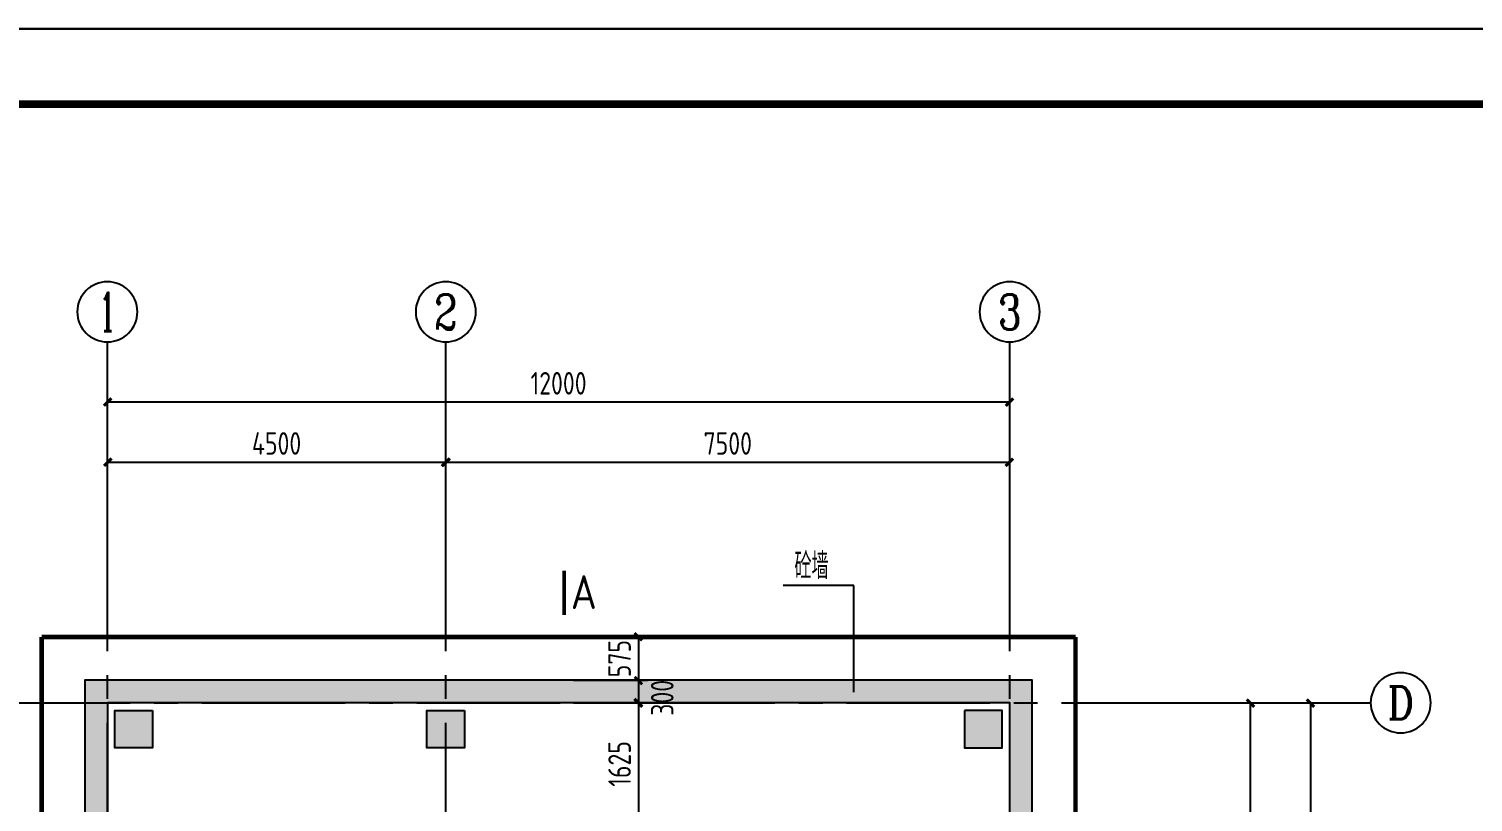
# Model space of a CAD drawing. Header units: millimetres. Extents: x 893615 to 897539, y 39650 to 40458.
# Drawn here: x 894921.5 to 895113.5, y 40141.3 to 40244.1 of the extents above; entities that cross this region are included whole.
import ezdxf
from ezdxf.enums import TextEntityAlignment as Align

# ---------------------------------------------------------------- set-up
doc = ezdxf.new("R2010")
doc.units = ezdxf.units.MM
doc.header["$LTSCALE"] = 1000
doc.header["$MEASUREMENT"] = 0
doc.linetypes.add('CENTER2', pattern=[28.575, 19.05, -3.175, 3.175, -3.175])
for name, color, linetype in [('AXIS', 3, 'Continuous'), ('AXIS_TEXT', 7, 'Continuous'), ('DIM', 7, 'Continuous'), ('DOTE', 1, 'Continuous'), ('PUB_TEXT', 7, 'Continuous'), ('WALL', 9, 'Continuous'), ('基础梁', 4, 'Continuous'), ('柱', 2, 'Continuous'), ('标注尺寸', 252, 'Continuous'), ('标注钢筋', 253, 'Continuous')]:
    doc.layers.add(name, color=color, linetype=linetype)
doc.styles.add('_TCH_AXIS', font='COMPLEX', dxfattribs={"bigfont": 'GBCBIG'})
doc.styles.add('COMPLEX', font='COMPLEX')
doc.styles.add('GBHZ', font='gbenor.shx', dxfattribs={"width": 0.9, "bigfont": 'gbcbig.shx'})
doc.styles.get("Standard").update_dxf_attribs({"font": 'gbenor.shx', "bigfont": 'gbcbig.shx'})
doc.dimstyles.new('Y100', dxfattribs={"dimscale": 0, "dimtxt": 3, "dimasz": 0.01, "dimexe": 1.2, "dimexo": 2, "dimgap": 1, "dimtad": 1, "dimdec": 0, "dimlfac": 100, "dimzin": 0, "dimdsep": 46, "dimtxsty": 'GBHZ', "dimblk": 'DX', "dimcen": 0.09, "dimdle": 1, "dimclrd": 7, "dimclre": 7, "dimclrt": 7, "dimadec": 0, "dimazin": 0, "dimtfac": 1, "dimtdec": 0, "dimtix": 1, "dimtmove": 2, "dimatfit": 3, "dimldrblk": 'DX', "dimfxl": 0, "dimtolj": 1, "dimtzin": 0, "dimarcsym": 0})

# ---------------------------------------------------------------- blocks, each defined once
blk = doc.blocks.new('_AXISO')
blk.add_circle((0, 0), 0.5)
at = {"layer": 'AXIS_TEXT', "style": 'COMPLEX', "width": 1.041667}
blk.add_attdef('A', text='', height=0.56, dxfattribs=at).set_placement((-0.25, -0.28), (0.25, -0.28), align=Align.FIT)
blk = doc.blocks.new('DX')
at = {"color": 0, "linetype": 'ByBlock', "const_width": 40}
blk.add_lwpolyline([(-54, -51), (46, 49)], dxfattribs=at)
blk = doc.blocks.new('*D52')
at = {"layer": 'Defpoints', "color": 0, "transparency": 16777216}
for p in [(894976.91, 40186.51), (894931.91, 40170.51), (894976.91, 40170.51)]:
    blk.add_point(p, dxfattribs=at)
at = {"layer": 'dim', "color": 7, "lineweight": -2, "transparency": 16777216}
for p, q in [((894931.91, 40172.51), (894931.91, 40187.71)), ((894976.91, 40172.51), (894976.91, 40187.71)), ((894931.92, 40186.51), (894976.9, 40186.51))]:
    blk.add_line(p, q, dxfattribs=at)
at = {"layer": 'dim', "color": 7, "lineweight": -2, "transparency": 16777216, "xscale": 0.01, "yscale": 0.01, "zscale": 0.01, "rotation": 180}
blk.add_blockref('DX', (894931.91, 40186.51), dxfattribs=at)
at = {"layer": 'dim', "color": 7, "lineweight": -2, "transparency": 16777216, "xscale": 0.01, "yscale": 0.01, "zscale": 0.01}
blk.add_blockref('DX', (894976.91, 40186.51), dxfattribs=at)
at = {"layer": 'dim', "color": 7, "transparency": 16777216, "insert": (894954.41, 40189.01), "char_height": 3, "attachment_point": 5, "style": 'GBHZ'}
blk.add_mtext('\\A1;4500', dxfattribs=at)
blk = doc.blocks.new('*D53')
at = {"layer": 'Defpoints', "color": 0, "transparency": 16777216}
for p in [(895051.91, 40186.51), (894976.91, 40170.51), (895051.91, 40170.51)]:
    blk.add_point(p, dxfattribs=at)
at = {"layer": 'dim', "color": 7, "lineweight": -2, "transparency": 16777216}
for p, q in [((894976.91, 40172.51), (894976.91, 40187.71)), ((895051.91, 40172.51), (895051.91, 40187.71)), ((894976.92, 40186.51), (895051.9, 40186.51))]:
    blk.add_line(p, q, dxfattribs=at)
at = {"layer": 'dim', "color": 7, "lineweight": -2, "transparency": 16777216, "xscale": 0.01, "yscale": 0.01, "zscale": 0.01, "rotation": 180}
blk.add_blockref('DX', (894976.91, 40186.51), dxfattribs=at)
at = {"layer": 'dim', "color": 7, "lineweight": -2, "transparency": 16777216, "xscale": 0.01, "yscale": 0.01, "zscale": 0.01}
blk.add_blockref('DX', (895051.91, 40186.51), dxfattribs=at)
at = {"layer": 'dim', "color": 7, "transparency": 16777216, "insert": (895014.41, 40189.01), "char_height": 3, "attachment_point": 5, "style": 'GBHZ'}
blk.add_mtext('\\A1;7500', dxfattribs=at)
blk = doc.blocks.new('*D54')
at = {"layer": 'Defpoints', "color": 0, "transparency": 16777216}
for p in [(894931.91, 40194.51), (894931.91, 40170.51), (895051.91, 40170.51)]:
    blk.add_point(p, dxfattribs=at)
at = {"layer": 'dim', "color": 7, "lineweight": -2, "transparency": 16777216}
for p, q in [((894931.91, 40172.51), (894931.91, 40195.71)), ((895051.91, 40172.51), (895051.91, 40195.71)), ((895051.9, 40194.51), (894931.92, 40194.51))]:
    blk.add_line(p, q, dxfattribs=at)
at = {"layer": 'dim', "color": 7, "lineweight": -2, "transparency": 16777216, "xscale": 0.01, "yscale": 0.01, "zscale": 0.01, "rotation": 180}
blk.add_blockref('DX', (894931.91, 40194.51), dxfattribs=at)
at = {"layer": 'dim', "color": 7, "lineweight": -2, "transparency": 16777216, "xscale": 0.01, "yscale": 0.01, "zscale": 0.01}
blk.add_blockref('DX', (895051.91, 40194.51), dxfattribs=at)
at = {"layer": 'dim', "color": 7, "transparency": 16777216, "insert": (894991.91, 40197.01), "char_height": 3, "attachment_point": 5, "style": 'GBHZ'}
blk.add_mtext('\\A1;12000', dxfattribs=at)
blk = doc.blocks.new('*D57')
at = {"layer": 'Defpoints', "color": 0, "transparency": 16777216}
for p in [(895067.91, 40154.51), (895083.91, 40154.51), (895067.91, 40109.51)]:
    blk.add_point(p, dxfattribs=at)
at = {"layer": 'dim', "color": 7, "lineweight": -2, "transparency": 16777216}
for p, q in [((895069.91, 40154.51), (895085.11, 40154.51)), ((895083.91, 40109.52), (895083.91, 40154.5)), ((895069.91, 40109.51), (895085.11, 40109.51))]:
    blk.add_line(p, q, dxfattribs=at)
at = {"layer": 'dim', "color": 7, "lineweight": -2, "transparency": 16777216, "xscale": 0.01, "yscale": 0.01, "zscale": 0.01}
for p, rotation in [((895083.91, 40154.51), 90), ((895083.91, 40109.51), 270)]:
    blk.add_blockref('DX', p, dxfattribs=dict(at, rotation=rotation))
at = {"layer": 'dim', "color": 7, "transparency": 16777216, "insert": (895081.41, 40132.01), "char_height": 3, "attachment_point": 5, "rotation": 90, "style": 'GBHZ'}
blk.add_mtext('\\A1;4500', dxfattribs=at)
blk = doc.blocks.new('*D58')
at = {"layer": 'Defpoints', "color": 0, "transparency": 16777216}
for p in [(895067.91, 40154.51), (895067.91, 40034.51), (895091.91, 40034.51)]:
    blk.add_point(p, dxfattribs=at)
at = {"layer": 'dim', "color": 7, "lineweight": -2, "transparency": 16777216}
for p, q in [((895069.91, 40154.51), (895093.11, 40154.51)), ((895091.91, 40154.5), (895091.91, 40034.52)), ((895069.91, 40034.51), (895093.11, 40034.51))]:
    blk.add_line(p, q, dxfattribs=at)
at = {"layer": 'dim', "color": 7, "lineweight": -2, "transparency": 16777216, "xscale": 0.01, "yscale": 0.01, "zscale": 0.01}
for p, rotation in [((895091.91, 40154.51), 90), ((895091.91, 40034.51), 270)]:
    blk.add_blockref('DX', p, dxfattribs=dict(at, rotation=rotation))
at = {"layer": 'dim', "color": 7, "transparency": 16777216, "insert": (895089.41, 40094.51), "char_height": 3, "attachment_point": 5, "rotation": 90, "style": 'GBHZ'}
blk.add_mtext('\\A1;12000', dxfattribs=at)
blk = doc.blocks.new('*D155')
at = {"layer": 'Defpoints', "color": 0, "transparency": 16777216}
for p in [(894991.5, 40163.26), (894991.91, 40157.51), (895002.52, 40157.51)]:
    blk.add_point(p, dxfattribs=at)
at = {"layer": 'dim', "color": 7, "lineweight": -2, "transparency": 16777216}
for p, q in [((894993.5, 40163.26), (895003.72, 40163.26)), ((895002.52, 40163.27), (895002.52, 40163.28)), ((895002.52, 40163.26), (895002.52, 40157.51)), ((894993.91, 40157.51), (895003.72, 40157.51)), ((895002.52, 40157.5), (895002.52, 40157.49))]:
    blk.add_line(p, q, dxfattribs=at)
at = {"layer": 'dim', "color": 7, "lineweight": -2, "transparency": 16777216, "xscale": 0.01, "yscale": 0.01, "zscale": 0.01}
for p, rotation in [((895002.52, 40163.26), 270), ((895002.52, 40157.51), 90)]:
    blk.add_blockref('DX', p, dxfattribs=dict(at, rotation=rotation))
at = {"layer": 'dim', "color": 7, "transparency": 16777216, "insert": (895000.02, 40160.39), "char_height": 3, "attachment_point": 5, "rotation": 90, "style": 'GBHZ'}
blk.add_mtext('\\A1;575', dxfattribs=at)
blk = doc.blocks.new('*D156')
at = {"layer": 'Defpoints', "color": 0, "transparency": 16777216}
for p in [(894991.91, 40157.51), (894991.91, 40154.51), (895002.52, 40154.51)]:
    blk.add_point(p, dxfattribs=at)
at = {"layer": 'dim', "color": 7, "lineweight": -2, "transparency": 16777216}
for p, q in [((894993.91, 40157.51), (895003.72, 40157.51)), ((895002.52, 40157.5), (895002.52, 40154.52)), ((894993.91, 40154.51), (895003.72, 40154.51))]:
    blk.add_line(p, q, dxfattribs=at)
at = {"layer": 'dim', "color": 7, "lineweight": -2, "transparency": 16777216, "xscale": 0.01, "yscale": 0.01, "zscale": 0.01}
for p, rotation in [((895002.52, 40157.51), 90), ((895002.52, 40154.51), 270)]:
    blk.add_blockref('DX', p, dxfattribs=dict(at, rotation=rotation))
at = {"layer": 'dim', "color": 7, "transparency": 16777216, "insert": (895005.7, 40155.18), "char_height": 3, "attachment_point": 5, "rotation": 90, "style": 'GBHZ'}
blk.add_mtext('\\A1;300', dxfattribs=at)
blk = doc.blocks.new('*D157')
at = {"layer": 'Defpoints', "color": 0, "transparency": 16777216}
for p in [(894991.91, 40154.51), (894991.91, 40138.26), (895002.52, 40138.26)]:
    blk.add_point(p, dxfattribs=at)
at = {"layer": 'dim', "color": 7, "lineweight": -2, "transparency": 16777216}
for p, q in [((894993.91, 40154.51), (895003.72, 40154.51)), ((895002.52, 40154.5), (895002.52, 40138.27)), ((894993.91, 40138.26), (895003.72, 40138.26))]:
    blk.add_line(p, q, dxfattribs=at)
at = {"layer": 'dim', "color": 7, "lineweight": -2, "transparency": 16777216, "xscale": 0.01, "yscale": 0.01, "zscale": 0.01}
for p, rotation in [((895002.52, 40154.51), 90), ((895002.52, 40138.26), 270)]:
    blk.add_blockref('DX', p, dxfattribs=dict(at, rotation=rotation))
at = {"layer": 'dim', "color": 7, "transparency": 16777216, "insert": (895000.02, 40146.39), "char_height": 3, "attachment_point": 5, "rotation": 90, "style": 'GBHZ'}
blk.add_mtext('\\A1;1625', dxfattribs=at)

msp = doc.modelspace()

# ---------------------------------------------------------------- hatches: boundary and pattern name
at = {"layer": 'WALL'}
h = msp.add_hatch(dxfattribs=at)
h.set_pattern_fill('DOTS', color=256, scale=20, style=0)
h.set_pattern_definition([(0, (-10.6748, 0), (0.625, 1.25), [0, -1.25])])
h.paths.add_polyline_path([(895054.906, 40157.511), (894928.906, 40157.511), (894928.906, 40031.511), (895054.906, 40031.511)])
h.paths.add_polyline_path([(895051.906, 40154.511), (895051.906, 40061.011), (895025.406, 40061.011), (895025.406, 40034.511), (894931.906, 40034.511), (894931.906, 40083.011), (894958.406, 40083.011), (894958.406, 40106.011), (894931.906, 40106.011), (894931.906, 40154.511)], flags=16)
h.paths.add_polyline_path([(894955.406, 40103.011), (894955.406, 40086.011), (894931.906, 40086.011), (894931.906, 40103.011)], flags=16)
h.paths.add_polyline_path([(895028.406, 40058.011), (895051.906, 40058.011), (895051.906, 40034.511), (895028.406, 40034.511)], flags=16)

# ---------------------------------------------------------------- linework, layer by layer
at = {"color": 0}
for p, q in [((895657.565, 40244.145), (894816.565, 40244.145)), ((894816.565, 40244.145), (895657.565, 40244.145))]:
    msp.add_line(p, q, dxfattribs=at)
at = {"color": 0, "const_width": 1}
msp.add_lwpolyline([(895647.565, 39660.145), (894841.565, 39660.145), (894841.565, 40234.145), (895647.565, 40234.145)], close=True, dxfattribs=at)
at = {"layer": 'AXIS', "color": 0}
for p, q in [((894931.906, 40170.511), (894931.906, 40202.511)), ((894976.906, 40170.511), (894976.906, 40202.511)), ((895051.906, 40170.511), (895051.906, 40202.511)), ((895067.906, 40154.511), (895099.906, 40154.511))]:
    msp.add_line(p, q, dxfattribs=at)
at = {"layer": 'DOTE', "linetype": 'CENTER2', "ltscale": 0.001}
for p, q in [((894931.906, 40018.511), (894931.906, 40170.511)), ((894976.906, 40018.511), (894976.906, 40170.511)), ((895051.906, 40018.511), (895051.906, 40170.511)), ((894915.906, 40154.511), (895067.906, 40154.511))]:
    msp.add_line(p, q, dxfattribs=at)
at = {"layer": 'WALL'}
for p, q in [((895031.187, 40170.113), (895021.792, 40170.113)), ((895031.187, 40155.944), (895031.187, 40170.113))]:
    msp.add_line(p, q, dxfattribs=at)
msp.add_lwpolyline([(894928.906, 40031.511), (895054.906, 40031.511), (895054.906, 40157.511), (894928.906, 40157.511)], close=True, dxfattribs=at)
msp.add_lwpolyline([(895051.906, 40061.011), (895051.906, 40154.511), (894931.906, 40154.511), (894931.906, 40106.011)], dxfattribs=at)
at = {"layer": '基础梁', "const_width": 0.6}
for points in [[(894923.156, 40025.761), (894923.156, 40163.261)], [(894923.156, 40163.261), (895060.656, 40163.261)], [(895060.656, 40025.761), (895060.656, 40163.261)]]:
    msp.add_lwpolyline(points, dxfattribs=at)
at = {"layer": '柱'}
for points in [[(894937.906, 40153.511), (894937.906, 40148.511), (894932.906, 40148.511), (894932.906, 40153.511), (894937.906, 40153.511)], [(894979.406, 40153.511), (894979.406, 40148.511), (894974.406, 40148.511), (894974.406, 40153.511), (894979.406, 40153.511)], [(895045.906, 40153.511), (895045.906, 40148.511), (895050.906, 40148.511), (895050.906, 40153.511), (895045.906, 40153.511)]]:
    msp.add_lwpolyline(points, dxfattribs=at)
for points in [[(894937.906, 40153.511), (894937.906, 40148.511), (894932.906, 40153.511), (894932.906, 40148.511)], [(894979.406, 40153.511), (894979.406, 40148.511), (894974.406, 40153.511), (894974.406, 40148.511)], [(895045.906, 40153.511), (895045.906, 40148.511), (895050.906, 40153.511), (895050.906, 40148.511)]]:
    msp.add_solid(points, dxfattribs=at)
at = {"layer": '标注尺寸', "const_width": 0.5}
msp.add_lwpolyline([(894992.647, 40172.072), (894992.647, 40166.209)], dxfattribs=at)

# ---------------------------------------------------------------- block references
at = {"layer": 'AXIS', "color": 0}
ref = msp.add_blockref('_AXISO', (894931.906, 40206.511), dxfattribs=dict(at, xscale=-8, yscale=8, zscale=8, rotation=180))
ref.add_attrib('A', '1', dxfattribs={"layer": 'AXIS_TEXT', "color": 0, "height": 5.147, "style": '_TCH_AXIS'}).set_placement((894930.803, 40203.938), (894933.009, 40203.938), align=Align.FIT)
ref = msp.add_blockref('_AXISO', (894976.906, 40206.511), dxfattribs=dict(at, xscale=-8, yscale=8, zscale=8, rotation=180))
ref.add_attrib('A', '2', dxfattribs={"layer": 'AXIS_TEXT', "color": 0, "height": 4.659, "style": '_TCH_AXIS'}).set_placement((894975.353, 40204.182), (894978.46, 40204.182), align=Align.FIT)
ref = msp.add_blockref('_AXISO', (895051.906, 40206.511), dxfattribs=dict(at, xscale=-8, yscale=8, zscale=8, rotation=180))
ref.add_attrib('A', '3', dxfattribs={"layer": 'AXIS_TEXT', "color": 0, "height": 4.659, "style": '_TCH_AXIS'}).set_placement((895050.353, 40204.182), (895053.46, 40204.182), align=Align.FIT)
ref = msp.add_blockref('_AXISO', (895103.906, 40154.511), dxfattribs=dict(at, xscale=-8, yscale=8, zscale=8))
ref.add_attrib('A', 'D', dxfattribs={"layer": 'AXIS_TEXT', "color": 0, "height": 4.353, "style": '_TCH_AXIS'}).set_placement((895102.145, 40152.335), (895105.668, 40152.335), align=Align.FIT)

# ---------------------------------------------------------------- texts
at = {"layer": 'PUB_TEXT'}
msp.add_text('A', height=4.5, dxfattribs=at).set_placement((894993.542, 40166.991))
at = {"layer": '标注钢筋', "width": 0.9}
msp.add_text('砼墙', height=3.5, dxfattribs=at).set_placement((895023.283, 40170.973))

# ---------------------------------------------------------------- dimensions: what is measured, and where the dimension line sits
at = {"layer": 'dim'}
for base, p1, p2, picture, middle in [((894931.906, 40194.511), (895051.906, 40170.511), (894931.906, 40170.511), '*D54', (894991.906, 40197.011)), ((894976.906, 40186.511), (894931.906, 40170.511), (894976.906, 40170.511), '*D52', (894954.406, 40189.011)), ((895051.906, 40186.511), (894976.906, 40170.511), (895051.906, 40170.511), '*D53', (895014.406, 40189.011))]:
    dim = msp.add_linear_dim(base=base, p1=p1, p2=p2, dimstyle='Y100', override={"dimscale": 1}, dxfattribs=at)
    dim.commit()
    dim.dimension.update_dxf_attribs({"geometry": picture, "text_midpoint": middle})
for base, p1, p2, angle, picture, middle in [((895002.517, 40157.511), (894991.498, 40163.261), (894991.906, 40157.511), 270, '*D155', (895000.017, 40160.386)), ((895002.517, 40138.261), (894991.906, 40154.511), (894991.906, 40138.261), 270, '*D157', (895000.017, 40146.386)), ((895083.906, 40154.511), (895067.906, 40109.511), (895067.906, 40154.511), 90, '*D57', (895081.406, 40132.011)), ((895091.906, 40034.511), (895067.906, 40154.511), (895067.906, 40034.511), 90, '*D58', (895089.406, 40094.511))]:
    dim = msp.add_linear_dim(base=base, p1=p1, p2=p2, angle=angle, dimstyle='Y100', override={"dimscale": 1}, dxfattribs=at)
    dim.commit()
    dim.dimension.update_dxf_attribs({"geometry": picture, "text_midpoint": middle})
dim = msp.add_linear_dim(base=(895002.517, 40154.511), p1=(894991.906, 40157.511), p2=(894991.906, 40154.511), angle=270, dimstyle='Y100', override={"dimscale": 1}, dxfattribs=at)
dim.commit()
dim.dimension.update_dxf_attribs({"geometry": '*D156', "text_midpoint": (895005.696, 40155.177), "dimtype": 160})

doc.saveas('drawing.dxf')
